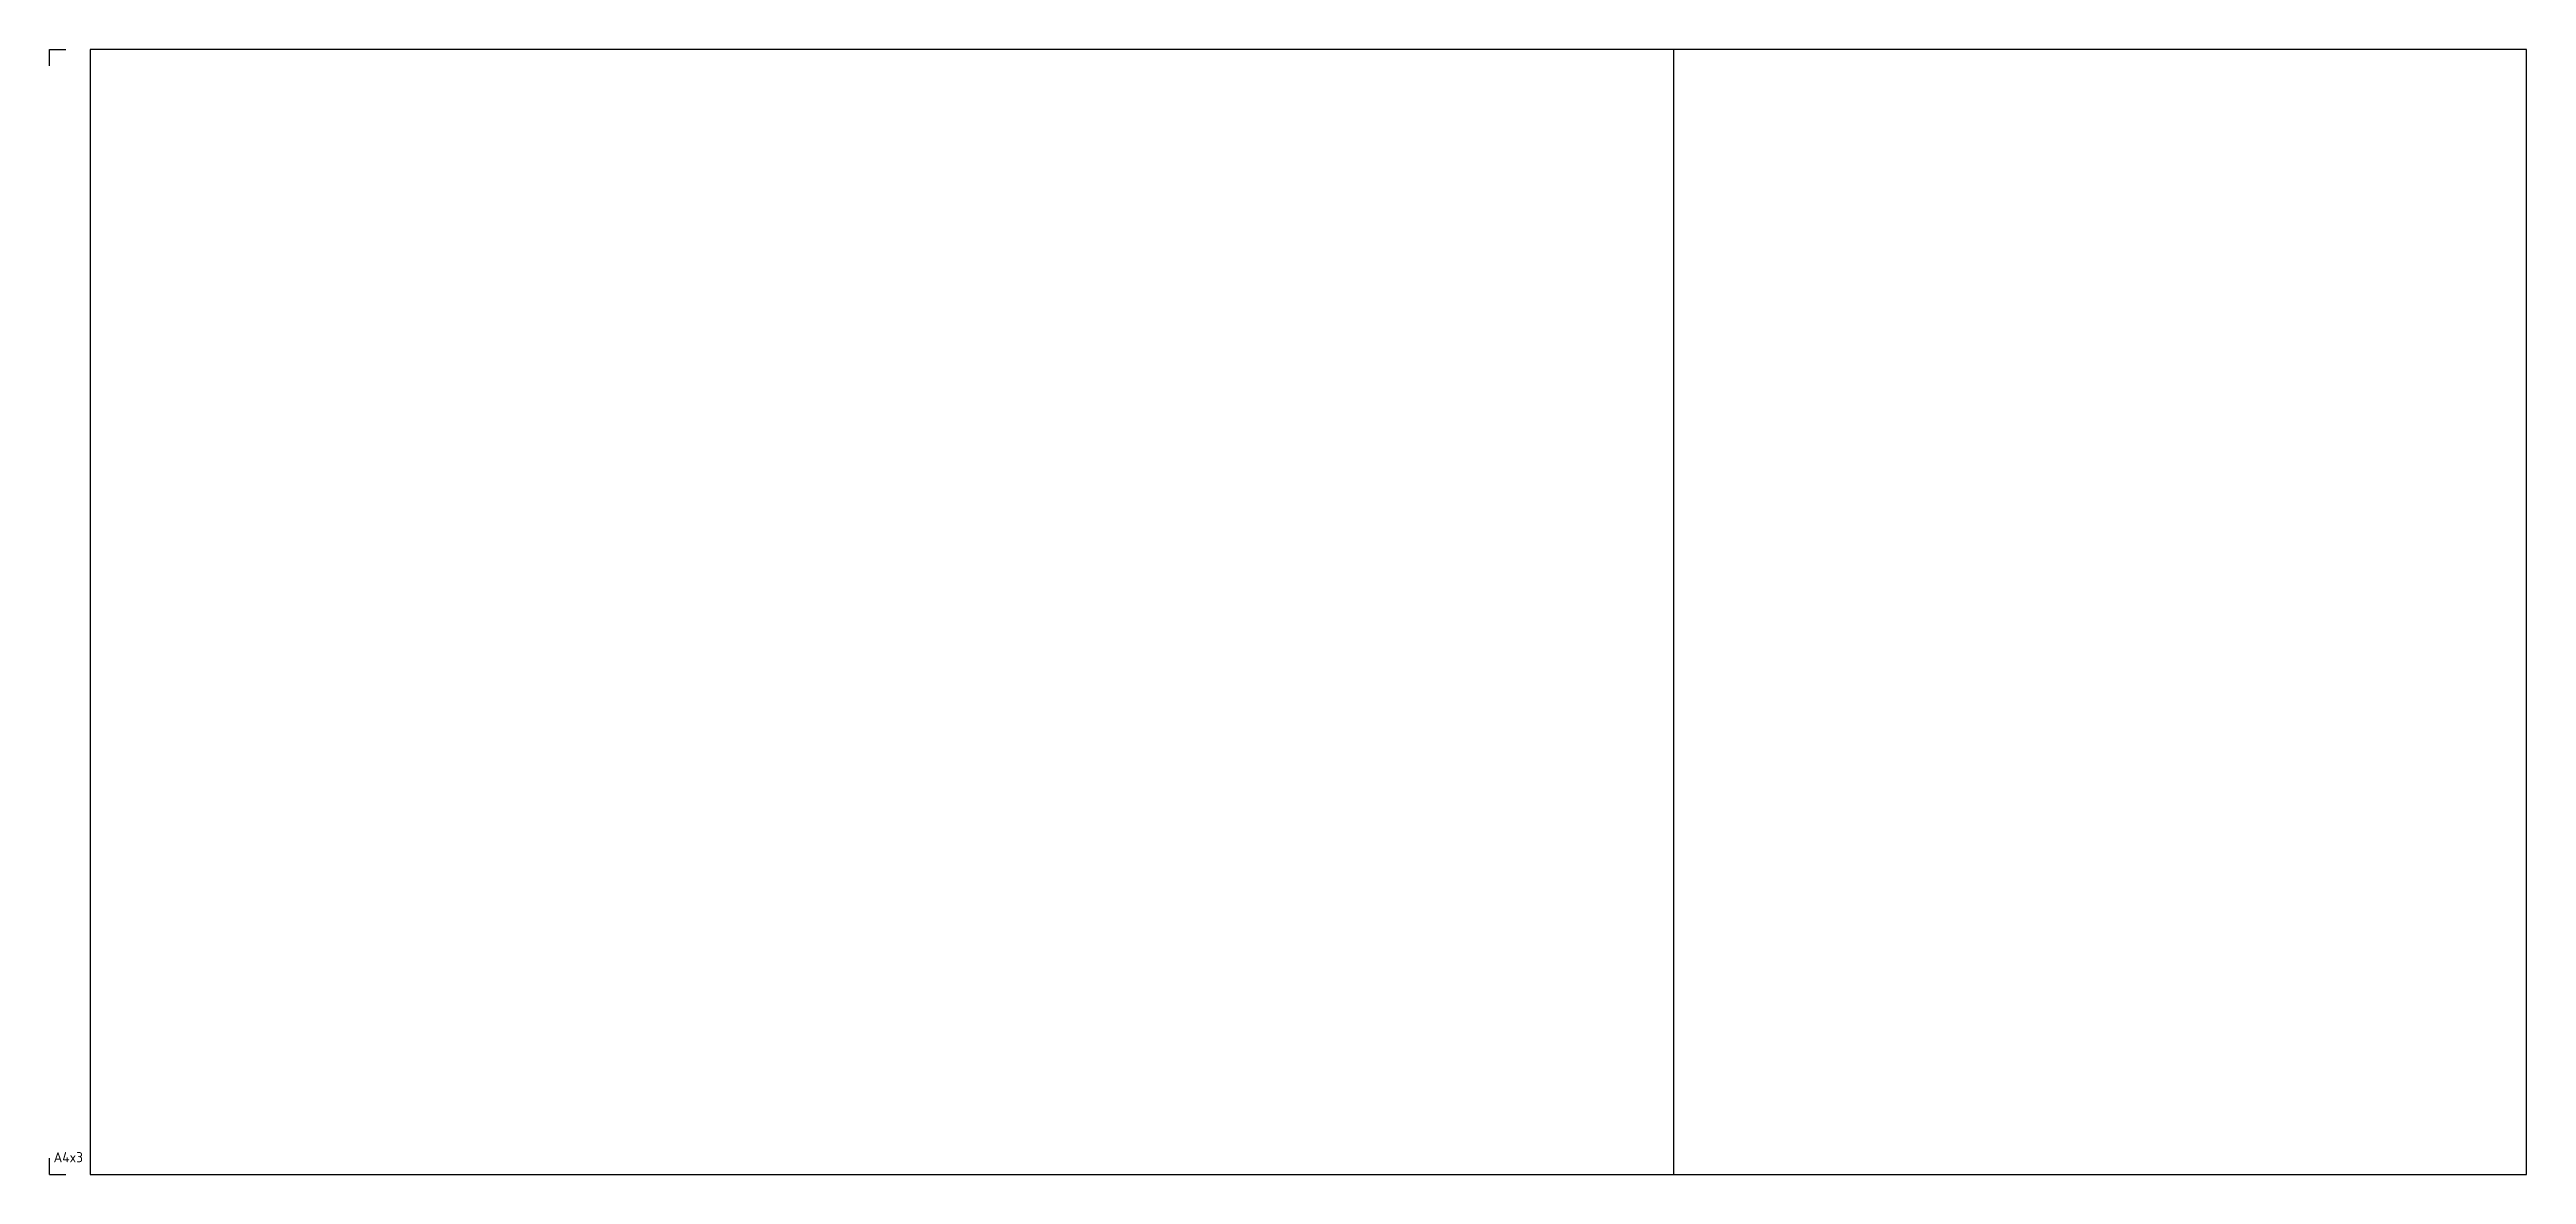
# Paper-space layout 'PDF A4x3' of a CAD drawing. Header units: millimetres. Extents: x -10 to 600, y 0 to 277.
# The model-space entities are those that its viewports show. They can reach past a viewport. Long polylines and large blocks are cut down to what shows.
import ezdxf

# ---------------------------------------------------------------- set-up
doc = ezdxf.new("R2010")
doc.units = ezdxf.units.MM
doc.layers.add('RAMME', color=5, linetype='Continuous')
doc.layers.add('Viewport', color=4, linetype='Continuous')
doc.layers.add('Rammeformat nonplot', color=7, linetype='Continuous', plot=False)
doc.styles.add('ISO25', font='iso3098.shx', dxfattribs={"height": 2.5})

# ---------------------------------------------------------------- blocks, each defined once
blk = doc.blocks.new('*U61')
at = {"color": 4}
for p, q in [((-10, 273), (-10, 277)), ((-10, 277), (-6, 277)), ((-10, 0), (-10, 4)), ((-10, 0), (-6, 0))]:
    blk.add_line(p, q, dxfattribs=at)
blk.add_lwpolyline([(0, 0), (600, 0), (600, 277), (0, 277)], close=True)
at = {"layer": 'Rammeformat nonplot', "style": 'ISO25'}
blk.add_text('A4x3', height=2.5, dxfattribs=at).set_placement((-9, 3))
blk = doc.blocks.new('*U1')
at = {"color": 4}
for p, q in [((-10, 273), (-10, 277)), ((-10, 277), (-6, 277)), ((-10, 0), (-10, 4)), ((-10, 0), (-6, 0))]:
    blk.add_line(p, q, dxfattribs=at)
blk.add_lwpolyline([(0, 0), (390, 0), (390, 277), (0, 277)], close=True)
at = {"layer": 'Rammeformat nonplot', "style": 'ISO25'}
blk.add_text('A3', height=2.5, dxfattribs=at).set_placement((-9, 3))

msp = doc.modelspace()

# ---------------------------------------------------------------- block references
at = {"layer": 'RAMME'}
msp.add_blockref('*U1', (0, 0), dxfattribs=at)

psp = doc.layouts.new('PDF A4x3')

# ---------------------------------------------------------------- block references
at = {"layer": 'RAMME'}
psp.add_blockref('*U61', (0, 0), dxfattribs=at)

# ---------------------------------------------------------------- viewports
at = {"layer": 'Viewport'}
psp.add_viewport(center=(300, 138.5), size=(600, 277), view_center_point=(300, 138.5), view_height=277, dxfattribs=at)

doc.saveas('drawing.dxf')
